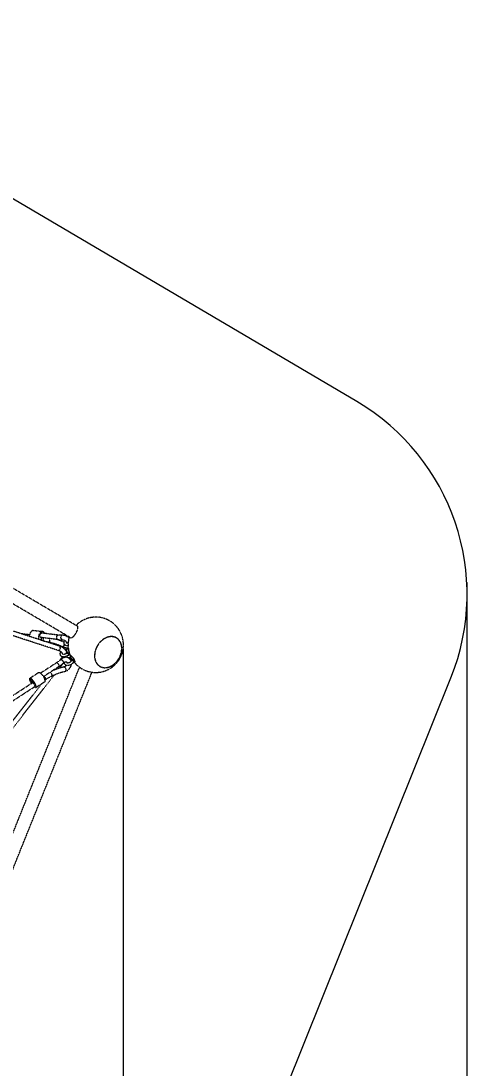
# Model space of a CAD drawing. Header units: millimetres. Extents: x -4083 to 4058, y -3576 to 3464.
# Drawn here: x 2061 to 4058, y -1218 to 3464 of the extents above; entities that cross this region are included whole.
import ezdxf

# ---------------------------------------------------------------- set-up
doc = ezdxf.new("R2010")
doc.units = ezdxf.units.MM
doc.linetypes.add('HIDDEN', pattern=[1.905, 1.27, -0.635])
for name, color, linetype in [('DIKOM_ЗОНА', 90, 'Continuous'), ('DIKOM_ОБЪЕКТ', 7, 'Continuous'), ('DIKOM_РАЗМЕР_ЗОНА', 7, 'Continuous'), ('DIKOM_РАЗМЕР_ОБЪЕКТА', 7, 'Continuous')]:
    doc.layers.add(name, color=color, linetype=linetype)
doc.styles.add('style1', font='arialbd.ttf', dxfattribs={"width": 0.8})
doc.dimstyles.new('1-50', dxfattribs={"dimtxt": 300, "dimasz": 200, "dimexe": 100, "dimexo": 0, "dimgap": 100, "dimtad": 1, "dimtxsty": 'style1', "dimcen": 200, "dimclrd": 7, "dimclre": 7, "dimclrt": 7, "dimadec": 1, "dimazin": 2, "dimtfac": 1, "dimtmove": 0, "dimatfit": 2, "dimfxl": 0, "dimlwd": 25, "dimlwe": 18, "dimarcsym": 0})

# ---------------------------------------------------------------- blocks, each defined once
blk = doc.blocks.new('*D0')
at = {"layer": 'Defpoints', "color": 0, "transparency": 16777216}
for p in [(-1721.8, 671.9), (2519, 657.8), (2519, -1847.3)]:
    blk.add_point(p, dxfattribs=at)
at = {"layer": 'DIKOM_РАЗМЕР_ОБЪЕКТА', "color": 7, "lineweight": 18, "transparency": 16777216}
for p, q in [((-1721.8, 671.9), (-1721.8, -1947.3)), ((2519, 657.8), (2519, -1947.3))]:
    blk.add_line(p, q, dxfattribs=at)
at = {"layer": 'DIKOM_РАЗМЕР_ОБЪЕКТА', "color": 7, "lineweight": 25, "transparency": 16777216}
blk.add_line((-1521.8, -1847.3), (2319, -1847.3), dxfattribs=at)
at = {"layer": 'DIKOM_РАЗМЕР_ОБЪЕКТА', "color": 7, "transparency": 16777216}
for points in [[(-1521.8, -1814), (-1521.8, -1880.7), (-1721.8, -1847.3)], [(2319, -1814), (2319, -1880.7), (2519, -1847.3)]]:
    blk.add_solid(points, dxfattribs=at)
at = {"layer": 'DIKOM_РАЗМЕР_ОБЪЕКТА', "color": 7, "transparency": 16777216, "insert": (341, -1568.6), "char_height": 300, "attachment_point": 5, "style": 'style1'}
blk.add_mtext('{\\fArial|b0|i0|c204|p34;\\H1.16667x;4150}', dxfattribs=at)
blk = doc.blocks.new('*D3')
at = {"layer": 'Defpoints', "color": 0, "transparency": 16777216}
for p in [(-3254.8, 990.5), (4056.9, 952.4), (4056.9, -3475.9)]:
    blk.add_point(p, dxfattribs=at)
at = {"layer": 'DIKOM_РАЗМЕР_ЗОНА', "color": 7, "lineweight": 18, "transparency": 16777216}
for p, q in [((-3254.8, 990.5), (-3254.8, -3575.9)), ((4056.9, 952.4), (4056.9, -3575.9))]:
    blk.add_line(p, q, dxfattribs=at)
at = {"layer": 'DIKOM_РАЗМЕР_ЗОНА', "color": 7, "lineweight": 25, "transparency": 16777216}
blk.add_line((-3054.8, -3475.9), (3856.9, -3475.9), dxfattribs=at)
at = {"layer": 'DIKOM_РАЗМЕР_ЗОНА', "color": 7, "transparency": 16777216}
for points in [[(-3054.8, -3442.6), (-3054.8, -3509.2), (-3254.8, -3475.9)], [(3856.9, -3442.6), (3856.9, -3509.2), (4056.9, -3475.9)]]:
    blk.add_solid(points, dxfattribs=at)
at = {"layer": 'DIKOM_РАЗМЕР_ЗОНА', "color": 7, "transparency": 16777216, "insert": (401.1, -3197.1), "char_height": 300, "attachment_point": 5, "style": 'style1'}
blk.add_mtext('{\\fArial|b0|i0|c204|p34;\\H1.16667x;7300}', dxfattribs=at)

msp = doc.modelspace()

# ---------------------------------------------------------------- linework, layer by layer
at = {"layer": 'DIKOM_ЗОНА', "color": 3, "lineweight": 15}
msp.add_lwpolyline([(-1194.031, -2753.099), (1990.543, -2754.444, 0.30629605), (2918.765, -2127.524), (3986.073, 526.723, 0.37107804), (3565.369, 1761.693), (907.555, 3325.427, 0.27212869), (-105.909, 3325.855), (-2765.043, 1764.366, 0.37107804), (-3186.789, 529.752), (-2121.723, -2125.396, 0.30629605)], format="xyb", close=True, dxfattribs=at)
at = {"layer": 'DIKOM_ОБЪЕКТ', "color": 7, "linetype": 'HIDDEN', "lineweight": 15}
for p, q in [((2314.257, 757.428), (519.097, 1813.616)), ((2283.831, 705.714), (488.409, 1762.057)), ((2231.168, 648.17), (1464.694, 896.661)), ((2237.336, 667.195), (1470.809, 915.703)), ((2322.018, 773.561), (2308.102, 761.419)), ((2101.486, 718.788), (2063.592, 723.523)), ((2100.822, 711.453), (2100.951, 716.74)), ((2100.951, 716.74), (2103.356, 725.943)), ((2103.356, 725.943), (2107.566, 733.375)), ((2112.941, 737.904), (2107.566, 733.375)), ((2118.296, 738.893), (2112.941, 737.904)), ((2118.288, 738.895), (2158.579, 733.86)), ((2153.231, 732.869), (2147.856, 728.341)), ((2226.106, 697.68), (2151.179, 707.042)), ((2152.677, 699.743), (2153.143, 704.167)), ((2153.143, 704.167), (2154.128, 707.014)), ((2158.586, 733.859), (2153.231, 732.869)), ((2228.586, 717.525), (2153.659, 726.888)), ((2246.357, 717.059), (2242.238, 716.827)), ((2246.357, 717.059), (2246.367, 717.06)), ((2277.708, 709.317), (2274.909, 699.34)), ((2478.991, 709.582), (2478.497, 709.756)), ((2486.122, 706.984), (2478.991, 709.582)), ((2489.511, 705.188), (2486.122, 706.984)), ((2163.56, 691.29), (2165.153, 690.677)), ((2241.31, 691.222), (2225.742, 696.633)), ((2233.978, 672.614), (2253.219, 664.466)), ((2250.365, 660.917), (2237.336, 667.195)), ((2255.017, 685.416), (2241.31, 691.222)), ((2260.55, 651.645), (2250.365, 660.917)), ((2265.071, 687.301), (2267.332, 683.629)), ((2266.02, 681.988), (2265.994, 682.012)), ((2266.02, 681.988), (2266.023, 682.093)), ((2273.753, 657.651), (2267.681, 656.057)), ((2399.991, 663.825), (2392.314, 641.599)), ((2398.98, 661.083), (2395.158, 651.262)), ((2508.532, 683.049), (2498.395, 698.425)), ((2513.167, 662.892), (2508.532, 683.049)), ((2511.616, 641.599), (2513.167, 662.892)), ((2236.322, 605.603), (2245.163, 616.953)), ((2242.864, 611.326), (2240.358, 609.193)), ((2244.592, 615.122), (2245.338, 612.73)), ((2245.163, 616.953), (2247.503, 621.619)), ((2247.654, 633.833), (2245.366, 638.595)), ((2266.949, 640.356), (2260.55, 651.645)), ((2262.278, 648.597), (2265.828, 647.446)), ((2265.841, 636.114), (2265.969, 636.336)), ((2265.969, 636.336), (2266.2, 636.733)), ((2266.539, 638.392), (2267.32, 639.15)), ((2267.337, 640.187), (2266.765, 642.484)), ((2267.167, 639.123), (2266.949, 640.356)), ((2267.32, 639.149), (2267.188, 639.007)), ((2267.397, 639.249), (2267.325, 639.155)), ((2267.386, 639.143), (2267.379, 639.113)), ((2267.423, 639.5), (2267.386, 639.144)), ((2267.386, 639.143), (2267.421, 639.026)), ((2267.415, 617.663), (2268.833, 625.991)), ((2271.241, 627.478), (2273.885, 629.536)), ((2275.969, 615.568), (2274.907, 615.249)), ((2281.337, 628.625), (2275.295, 627.04)), ((2278.649, 616.076), (2275.969, 615.568)), ((2278.618, 613.039), (2277.573, 613.838)), ((2278.591, 615.932), (2278.505, 615.847)), ((2278.649, 616.076), (2278.587, 615.923)), ((2278.71, 616.256), (2278.649, 616.076)), ((2278.735, 616.363), (2278.71, 616.256)), ((2279.092, 615.259), (2278.807, 614.815)), ((2279.092, 615.259), (2278.852, 615.678)), ((2285.956, 622.947), (2280.215, 619.356)), ((2281.129, 611.012), (2281.794, 610.448)), ((2284.139, 608.953), (2285.223, 607.449)), ((2285.956, 622.947), (2286.288, 623.079)), ((2392.314, 641.599), (2390.763, 620.306)), ((2390.763, 620.306), (2395.399, 600.149)), ((2392.505, 641.639), (2392.589, 641.589)), ((2395.158, 651.262), (2392.589, 641.589)), ((2503.939, 619.373), (2511.616, 641.599)), ((2511.616, 641.599), (2511.565, 641.599)), ((2517.806, 649.292), (2511.616, 641.599)), ((1642.287, -1120.542), (2323.748, 574.158)), ((2221.847, 594.725), (2149.324, 547.612)), ((2232.742, 577.953), (2162.056, 532.034)), ((2226.979, 598.235), (2221.847, 594.725)), ((2233.886, 569.931), (2250.99, 591.888)), ((2255.292, 575.445), (2234.792, 570.252)), ((2257.452, 576.133), (2255.286, 575.444)), ((2255.292, 575.445), (2257.656, 574.789)), ((2257.656, 574.789), (2259.815, 572.298)), ((2265.878, 597.613), (2266.935, 596.509)), ((2266.027, 595.457), (2265.998, 595.224)), ((2266.935, 596.509), (2267.705, 594.457)), ((2267.533, 594.49), (2268.764, 594.255)), ((2268.764, 594.255), (2270.285, 594.16)), ((2284.078, 603.825), (2287.133, 605.809)), ((2285.223, 607.449), (2287.775, 603.863)), ((2289.953, 605.748), (2289.92, 606.044)), ((2292.885, 591.466), (2295.239, 593.93)), ((2301.866, 597.514), (2296.125, 593.922)), ((2299.032, 604.217), (2298.473, 604.899)), ((2299.431, 603.459), (2299.032, 604.217)), ((2395.399, 600.149), (2405.536, 584.773)), ((2396.517, 598.34), (2400.465, 591.394)), ((2400.465, 591.394), (2405.403, 585.299)), ((2405.403, 585.299), (2411.344, 580.143)), ((2411.344, 580.143), (2414.642, 577.991)), ((1697.955, -1142.927), (2379.323, 551.54)), ((1818.251, 36.357), (2210.347, 539.713)), ((2141.93, 550.735), (2101.626, 524.553)), ((2112.848, 517.924), (2107.477, 522.842)), ((2118.566, 510.852), (2112.848, 517.924)), ((2153.152, 544.106), (2147.781, 549.024)), ((2167.944, 520.896), (2164.064, 528.883)), ((2164.618, 533.698), (2165.744, 532.64)), ((2169.919, 514.287), (2167.944, 520.896)), ((2169.066, 517.142), (2171.782, 518.906)), ((2192.687, 551.878), (2195.079, 549.47)), ((1492.084, 101.254), (2112.766, 504.461)), ((1502.968, 84.474), (2123.661, 487.69)), ((1802.473, 48.648), (2153.29, 499.011)), ((2106.493, 504.841), (2102.613, 512.829)), ((2108.501, 501.691), (2106.493, 504.841)), ((2111.807, 505.584), (2114.304, 503.236)), ((2114.304, 503.236), (2116.189, 502.413)), ((2116.189, 502.413), (2116.658, 502.552)), ((2116.523, 502.512), (2118.26, 500.679)), ((2123.76, 502.701), (2118.566, 510.852)), ((2122.776, 484.7), (2121.233, 486.113)), ((2122.776, 484.7), (2126.983, 482.686)), ((2126.983, 482.686), (2128.622, 483.002)), ((2168.931, 509.171), (2128.627, 482.989)), ((2168.926, 509.184), (2169.688, 510.063)), ((2169.688, 510.063), (2169.919, 514.287))]:
    msp.add_line(p, q, dxfattribs=at)
for points in [[(2517.806, 649.292), (2520.103, 666.367), (2519.987, 683.895), (2517.637, 700.147), (2513.474, 715.056), (2507.12, 730.062), (2498.589, 744.493), (2488.873, 756.881), (2477.041, 768.476), (2463.194, 778.761), (2447.511, 787.273), (2430.44, 793.54), (2412.719, 797.232), (2394.741, 798.305), (2374.593, 796.391), (2356.184, 791.628), (2338.592, 784.039), (2322.018, 773.561)], [(2283.822, 705.719), (2285.244, 705.231), (2289.813, 706.277), (2295.581, 710.434), (2301.785, 717.211), (2307.622, 725.716), (2312.386, 734.888), (2315.549, 743.715), (2316.686, 751.199)], [(2316.686, 751.199), (2315.495, 756.246), (2314.253, 757.43)], [(2141.94, 698.123), (2141.008, 702.13), (2141.241, 711.705), (2143.646, 720.909), (2147.856, 728.341)], [(2151.173, 707.05), (2150.393, 707.237), (2148.179, 709.105), (2146.805, 712.53), (2146.544, 716.833), (2147.445, 721.163), (2149.332, 724.661)], [(2149.332, 724.661), (2151.831, 726.635), (2153.666, 726.88)], [(2167.895, 725.109), (2164.149, 731.006), (2158.586, 733.859)], [(2161.991, 705.691), (2161.193, 704.111), (2160.473, 698.986)], [(2226.105, 697.68), (2224.513, 698.294), (2222.292, 701.297), (2221.426, 705.989), (2222.146, 711.114), (2224.259, 715.298)], [(2224.259, 715.298), (2227.2, 717.42), (2228.586, 717.525)], [(2242.238, 716.827), (2233.672, 717.024), (2228.587, 717.525)], [(2248.056, 697.131), (2245.178, 697.766), (2242.153, 700.789), (2240.482, 705.502), (2240.613, 710.642), (2242.511, 714.832)], [(2242.511, 714.832), (2245.667, 716.948), (2246.357, 717.059)], [(2276.336, 704.427), (2268.722, 710.627), (2258.807, 715.404), (2248.746, 717.151), (2246.367, 717.06)], [(2478.497, 709.756), (2470.443, 711.123), (2462.416, 711.127), (2454.121, 709.846), (2445.833, 707.316), (2437.966, 703.741), (2430.182, 699.002), (2422.764, 693.226), (2415.771, 686.425), (2409.343, 678.663), (2403.678, 670.116), (2398.98, 661.083)], [(2498.395, 698.425), (2484.077, 708.07), (2466.418, 711.484), (2447.495, 708.158), (2429.55, 698.848), (2413.22, 683.924), (2399.991, 663.825)], [(2511.565, 641.589), (2512.96, 651.003), (2513.234, 660.362), (2512.423, 668.974), (2510.563, 677.159), (2507.637, 684.838), (2503.689, 691.785), (2498.751, 697.88), (2492.81, 703.036), (2489.511, 705.188)], [(2154.33, 694.106), (2153.384, 695.681), (2152.677, 699.743)], [(2160.473, 698.986), (2161.339, 694.293), (2163.56, 691.29)], [(2165.167, 690.642), (2174.122, 689.349), (2183.228, 687.69), (2192.468, 685.667)], [(2192.217, 701.914), (2190.495, 698.741), (2189.386, 693.687), (2189.721, 689.091), (2191.41, 686.185), (2192.468, 685.667)], [(2192.468, 685.667), (2210.46, 680.783), (2233.978, 672.614)], [(2226.105, 697.68), (2232.207, 697.077), (2242.797, 696.834), (2248.056, 697.131)], [(2237.291, 660.437), (2235.872, 655.671), (2234.049, 651.409), (2232.276, 648.715), (2231.168, 648.17)], [(2237.291, 660.437), (2237.801, 663.103), (2237.971, 665.192)], [(2237.336, 667.195), (2237.507, 667.1), (2237.971, 665.192)], [(2248.062, 697.132), (2248.925, 697.139), (2251.27, 696.778), (2254.409, 695.693), (2258.024, 693.734)], [(2255.87, 677.361), (2255.13, 676.195), (2253.163, 671.441), (2252.325, 667.254), (2252.842, 664.757), (2253.214, 664.468)], [(2253.214, 664.468), (2255.91, 663.345), (2265.801, 661.118), (2273.133, 661.939)], [(2255.334, 677.702), (2255.168, 678.14), (2254.606, 680.528), (2254.562, 683.052), (2255.077, 685.729), (2256.215, 688.514), (2257.905, 691.179), (2259.292, 692.761)], [(2272.696, 669.58), (2271.108, 669.444), (2267.76, 669.572), (2264.744, 670.112), (2261.988, 671.071), (2259.663, 672.376), (2257.774, 673.97), (2256.268, 675.877), (2255.334, 677.702)], [(2258.024, 693.734), (2261.721, 690.896), (2265.071, 687.301)], [(2265.998, 654.621), (2266.418, 655.26), (2266.991, 655.756), (2267.681, 656.057)], [(2269.05, 681), (2267.802, 681.202), (2266.841, 681.501), (2266.246, 681.806), (2266.02, 681.988)], [(2266.023, 682.093), (2266.148, 682.596), (2266.522, 683.4), (2267.019, 684.136)], [(2268.928, 640.571), (2268.374, 642.772), (2267.892, 644.945), (2267.493, 647.04), (2267.185, 649.008), (2266.976, 650.806), (2266.871, 652.39), (2266.871, 653.726), (2266.978, 654.783), (2267.188, 655.535), (2267.497, 655.967), (2267.681, 656.057)], [(2267.332, 683.629), (2268.141, 681.119), (2268.145, 681.083)], [(2272.62, 681.086), (2272.533, 681.07), (2270.657, 680.937), (2269.05, 681)], [(2274.909, 699.34), (2272.613, 682.265), (2272.728, 664.736), (2275.078, 648.484), (2279.241, 633.576), (2284.205, 621.852)], [(2273.819, 657.194), (2273.796, 657.158), (2273.587, 656.194), (2273.516, 654.839), (2273.585, 653.132), (2273.794, 651.127), (2274.134, 648.884), (2274.597, 646.471), (2275.167, 643.961), (2275.828, 641.432), (2276.559, 638.959), (2277.338, 636.617), (2278.142, 634.479)], [(2240.359, 609.194), (2235.907, 605.234), (2226.979, 598.235)], [(2245.366, 638.595), (2239.325, 644.239), (2231.168, 648.17)], [(2239.98, 643.627), (2239.677, 643.293), (2237.935, 640.682), (2236.792, 638.154), (2236.151, 635.582), (2236.035, 633.044), (2236.426, 630.662), (2236.831, 629.461)], [(2236.831, 629.459), (2237.713, 627.717), (2239.307, 625.69), (2241.427, 623.953), (2243.969, 622.62)], [(2242.466, 608.303), (2240.74, 609.251), (2240.359, 609.194)], [(2277.555, 613.851), (2271.587, 617.002), (2261.961, 618.528), (2252.015, 616.519), (2242.864, 611.326)], [(2243.969, 622.62), (2247.047, 621.679), (2250.468, 621.23), (2254.069, 621.276), (2257.716, 621.776), (2261.311, 622.681), (2264.811, 623.955)], [(2245.161, 616.95), (2244.976, 616.676), (2244.592, 615.122)], [(2247.504, 633.743), (2247.489, 633.773), (2247.55, 633.711)], [(2247.557, 634.035), (2247.545, 633.998), (2247.514, 633.765)], [(2247.55, 633.711), (2247.929, 633.451), (2248.686, 633.13), (2249.803, 632.857), (2251.228, 632.706), (2252.905, 632.723), (2254.811, 632.938), (2256.946, 633.392)], [(2256.946, 633.392), (2259.126, 634.073), (2261.264, 634.962), (2263.266, 636.018), (2265.046, 637.184), (2266.539, 638.392)], [(2266.215, 654.952), (2264.888, 655.042), (2261.269, 654.805), (2257.781, 654.165)], [(2264.811, 623.955), (2268.144, 625.565), (2271.241, 627.478)], [(2266.562, 643.43), (2265.445, 643.532), (2265.152, 643.527)], [(2266.765, 642.484), (2266.28, 644.747), (2265.898, 646.92), (2265.629, 648.955), (2265.495, 650.676), (2265.482, 652.003), (2265.56, 653.041), (2265.725, 653.889), (2265.998, 654.621)], [(2267.185, 639.004), (2266.879, 638.631), (2266.619, 638.248), (2266.401, 637.859), (2266.224, 637.47), (2266.081, 637.079), (2265.955, 636.643), (2265.841, 636.114)], [(2265.841, 636.114), (2266.128, 636.254), (2266.395, 636.386), (2266.646, 636.512), (2266.888, 636.636), (2267.126, 636.76), (2267.366, 636.889)], [(2265.841, 636.114), (2266.434, 636.284), (2266.97, 636.419), (2267.469, 636.527)], [(2266.2, 636.733), (2266.418, 637.102), (2266.637, 637.475)], [(2266.637, 637.475), (2266.741, 637.655), (2266.851, 637.852), (2266.969, 638.071), (2267.089, 638.311), (2267.204, 638.568)], [(2267.204, 638.568), (2267.308, 638.849), (2267.379, 639.11)], [(2267.337, 640.187), (2267.343, 640.186), (2267.451, 640.204), (2267.683, 640.257), (2268.023, 640.339), (2268.447, 640.447), (2268.928, 640.571)], [(2267.337, 640.187), (2267.396, 639.903), (2267.423, 639.5)], [(2267.366, 636.889), (2267.6, 637.019), (2267.819, 637.147), (2268.05, 637.29), (2268.291, 637.452), (2268.531, 637.637), (2268.753, 637.842), (2268.947, 638.08), (2269.086, 638.347)], [(2267.421, 639.026), (2267.574, 638.888), (2267.836, 638.743), (2268.19, 638.598), (2268.616, 638.463), (2269.086, 638.346)], [(2267.469, 636.527), (2267.979, 636.615), (2268.544, 636.682), (2269.184, 636.716), (2269.904, 636.689), (2270.659, 636.577), (2271.354, 636.384), (2271.94, 636.144), (2272.437, 635.876), (2272.873, 635.585), (2273.282, 635.254), (2273.669, 634.879), (2274.008, 634.486), (2274.291, 634.092), (2274.538, 633.676), (2274.757, 633.206)], [(2269.086, 638.346), (2269.133, 639.061), (2269.081, 639.808), (2268.928, 640.571)], [(2276.164, 633.96), (2275.77, 634.747), (2275.228, 635.514), (2274.545, 636.238), (2273.729, 636.894), (2272.785, 637.457), (2271.71, 637.904), (2270.487, 638.21), (2269.086, 638.346)], [(2275.295, 627.04), (2274.604, 626.961), (2273.907, 627.079), (2273.255, 627.38), (2272.679, 627.822), (2272.261, 628.272)], [(2272.264, 628.274), (2272.597, 628.007), (2273.045, 627.819), (2273.538, 627.757), (2274.042, 627.824)], [(2272.378, 628.364), (2272.654, 628.396), (2273.014, 628.554)], [(2273.014, 628.554), (2272.765, 628.585), (2272.65, 628.575)], [(2273.014, 628.554), (2274.134, 629.112), (2275.002, 629.694), (2275.652, 630.307), (2276.108, 630.963), (2276.381, 631.663), (2276.476, 632.403), (2276.401, 633.175), (2276.164, 633.96)], [(2274.042, 627.824), (2273.787, 628.075), (2273.44, 628.322), (2273.014, 628.554)], [(2274.757, 633.206), (2274.949, 632.601), (2275.033, 632.028), (2275.014, 631.472), (2274.887, 630.934), (2274.643, 630.417), (2274.273, 629.918), (2273.885, 629.536)], [(2275.295, 627.04), (2275.079, 627.03), (2274.596, 627.263), (2274.042, 627.824)], [(2278.565, 615.905), (2277.637, 615.541), (2276.71, 615.121), (2275.904, 614.723)], [(2278.101, 615.6), (2278.058, 615.579), (2277.753, 615.439), (2277.441, 615.304), (2277.097, 615.163), (2276.716, 615.013), (2276.293, 614.852), (2275.916, 614.716)], [(2278.807, 614.815), (2278.662, 614.669), (2278.472, 614.572), (2278.249, 614.513), (2277.991, 614.482), (2277.721, 614.475), (2277.46, 614.485), (2277.193, 614.505), (2276.901, 614.536), (2276.578, 614.576), (2276.22, 614.625), (2276.042, 614.65)], [(2278.505, 615.847), (2278.31, 615.712), (2278.101, 615.6)], [(2278.142, 634.479), (2278.946, 632.608), (2279.726, 631.062), (2280.458, 629.888), (2281.12, 629.122), (2281.13, 629.116)], [(2278.807, 614.815), (2278.609, 615.161), (2278.523, 615.505), (2278.552, 615.826), (2278.587, 615.923)], [(2286.283, 601.155), (2284.487, 606.131), (2278.618, 613.039)], [(2280.215, 619.356), (2279.601, 618.838), (2279.131, 618.138), (2278.84, 617.291), (2278.733, 616.325)], [(2278.852, 615.678), (2278.74, 616.138), (2278.733, 616.324)], [(2278.796, 612.83), (2279.096, 612.613), (2279.799, 612.08), (2280.478, 611.545), (2281.129, 611.012)], [(2279.465, 616.494), (2279.194, 615.995), (2279.092, 615.259)], [(2279.092, 615.259), (2279.675, 614.62), (2280.278, 613.929), (2280.867, 613.225), (2281.424, 612.538), (2281.967, 611.849), (2282.521, 611.131), (2283.078, 610.392), (2283.619, 609.663), (2284.139, 608.953)], [(2289.536, 607.016), (2288.474, 608.671), (2287.366, 610.258), (2286.24, 611.738), (2285.12, 613.077), (2284.033, 614.244), (2283.003, 615.214), (2282.054, 615.963), (2281.207, 616.474), (2280.483, 616.737), (2279.898, 616.743), (2279.465, 616.494)], [(2291.638, 608.258), (2290.412, 610.169), (2289.135, 611.999), (2287.835, 613.706), (2286.543, 615.251), (2285.289, 616.599), (2284.1, 617.717), (2283.005, 618.581), (2282.029, 619.171), (2281.194, 619.474), (2280.518, 619.482), (2280.215, 619.356)], [(2281.794, 610.448), (2282.476, 609.847), (2283.142, 609.235), (2283.777, 608.627), (2284.398, 608.005), (2285.057, 607.311), (2285.774, 606.513), (2286.53, 605.613)], [(2301.584, 605.279), (2300.674, 607.355), (2299.583, 609.515), (2298.34, 611.703), (2296.984, 613.856), (2295.553, 615.913), (2294.086, 617.815), (2292.62, 619.509), (2291.188, 620.949), (2289.81, 622.092), (2288.62, 622.825), (2287.618, 623.185), (2286.723, 623.225), (2285.956, 622.947)], [(2286.288, 623.079), (2287.088, 623.028), (2288.096, 622.589), (2289.28, 621.774), (2290.606, 620.608), (2292.031, 619.127), (2293.514, 617.375), (2295.009, 615.407), (2296.47, 613.281), (2297.854, 611.062), (2299.118, 608.818), (2300.224, 606.618), (2301.137, 604.526)], [(2300.16, 596.446), (2303.843, 591.751), (2315.674, 580.156), (2329.521, 569.87), (2345.204, 561.359), (2362.276, 555.092), (2379.996, 551.4), (2397.974, 550.326), (2418.123, 552.241), (2436.531, 557.004), (2454.123, 564.593), (2470.698, 575.071), (2484.614, 587.213), (2496.722, 601.494), (2506.125, 616.634), (2513.1, 632.514), (2517.807, 649.292)], [(2392.589, 641.589), (2391.194, 632.175), (2390.919, 622.817), (2391.731, 614.204), (2393.591, 606.02), (2396.517, 598.34)], [(2405.536, 584.773), (2419.854, 575.128), (2437.512, 571.714), (2456.435, 575.04), (2474.381, 584.35), (2490.71, 599.274), (2503.939, 619.373)], [(2414.642, 577.991), (2418.032, 576.195), (2425.626, 573.428), (2433.711, 572.056), (2441.737, 572.052), (2450.033, 573.333), (2458.32, 575.863), (2466.188, 579.438), (2473.972, 584.177), (2481.39, 589.952), (2488.383, 596.754), (2494.811, 604.515), (2500.476, 613.063), (2505.174, 622.095), (2508.996, 631.917), (2511.565, 641.589)], [(2234.792, 570.252), (2209.613, 561.335), (2201.424, 557.608)], [(2224.208, 594.034), (2222.323, 594.858), (2221.847, 594.725)], [(2232.742, 577.953), (2233.167, 578.683), (2232.904, 581.063), (2231.531, 584.488), (2229.318, 588.279), (2226.705, 591.686), (2224.208, 594.034)], [(2232.742, 577.953), (2238.672, 582.009), (2248.911, 590.038), (2254.451, 594.97)], [(2253.966, 594.536), (2254.038, 594.994), (2253.13, 596.869), (2251.04, 599.735), (2248.182, 603.022), (2245.122, 606.08), (2242.466, 608.303)], [(2254.451, 594.97), (2257.791, 597.23), (2261.241, 598.416), (2264.048, 598.406), (2265.862, 597.624)], [(2254.542, 595.032), (2254.519, 594.493), (2254.927, 592.068), (2255.314, 590.929)], [(2255.315, 590.927), (2256.275, 589.061), (2257.878, 587.071), (2260.027, 585.346), (2262.713, 583.985)], [(2265.312, 583.229), (2263.735, 580.847), (2260.571, 577.907), (2257.452, 576.133)], [(2259.378, 555.867), (2261.273, 556.326), (2270.859, 560.713), (2279.034, 567.976), (2284.869, 577.171), (2287.836, 587.295), (2287.829, 587.766)], [(2259.815, 572.298), (2261.482, 568.493), (2262.328, 564.125), (2262.184, 560.06), (2261.08, 557.104), (2259.378, 555.867)], [(2262.713, 583.985), (2265.753, 583.101), (2269.249, 582.684), (2272.877, 582.772), (2276.569, 583.319), (2280.182, 584.271), (2283.682, 585.589), (2287.018, 587.25)], [(2265.981, 595.226), (2265.971, 595.246), (2266.118, 595.109), (2266.635, 594.808), (2267.533, 594.49)], [(2266.63, 596.828), (2266.214, 596.04), (2266.027, 595.457)], [(2270.285, 594.16), (2272.068, 594.246), (2274.036, 594.54), (2276.144, 595.06), (2278.288, 595.799), (2280.362, 596.73), (2282.275, 597.805)], [(2282.275, 597.805), (2283.917, 598.942), (2285.284, 600.102)], [(2286.53, 605.613), (2285.878, 605.503), (2285.06, 605.334), (2284.793, 605.282)], [(2286.233, 605.183), (2285.886, 604.745), (2285.491, 604.38), (2285.181, 604.207)], [(2285.284, 600.102), (2286.34, 601.214), (2287.08, 602.211), (2287.531, 603.033), (2287.742, 603.635), (2287.789, 603.957), (2287.788, 603.988)], [(2286.233, 605.183), (2286.837, 606.058), (2287.136, 606.438), (2287.441, 606.745), (2287.759, 606.973), (2288.093, 607.121), (2288.44, 607.193), (2288.799, 607.194), (2289.166, 607.132), (2289.536, 607.016)], [(2286.53, 605.613), (2287.071, 605.661), (2287.487, 605.646), (2287.818, 605.58), (2288.097, 605.471), (2288.347, 605.326), (2288.584, 605.149), (2288.815, 604.945), (2289.047, 604.718), (2289.279, 604.472), (2289.509, 604.215), (2289.739, 603.947), (2289.993, 603.638), (2290.301, 603.251)], [(2287.788, 603.962), (2287.252, 604.691), (2286.53, 605.613)], [(2287.018, 587.25), (2290.108, 589.218), (2292.885, 591.466)], [(2289.536, 607.016), (2289.711, 607.107), (2289.986, 607.261), (2290.343, 607.469), (2290.756, 607.716), (2291.198, 607.985), (2291.638, 608.258)], [(2289.92, 606.044), (2289.851, 606.374), (2289.723, 606.701), (2289.536, 607.016)], [(2289.92, 606.044), (2290.164, 606.042), (2290.506, 606.047), (2290.925, 606.061), (2291.396, 606.081), (2291.89, 606.106), (2292.375, 606.136)], [(2290.301, 603.251), (2290.264, 603.446), (2290.231, 603.627), (2290.2, 603.797), (2290.173, 603.961), (2290.146, 604.124), (2290.121, 604.291), (2290.097, 604.459), (2290.075, 604.621), (2290.053, 604.801), (2290.03, 605.004), (2290.006, 605.229), (2289.953, 605.748)], [(2290.301, 603.251), (2290.493, 603.447), (2290.672, 603.631), (2290.841, 603.806), (2291.004, 603.978), (2291.164, 604.149), (2291.324, 604.326), (2291.48, 604.502), (2291.625, 604.674), (2291.776, 604.863), (2291.931, 605.074), (2292.081, 605.308), (2292.213, 605.559), (2292.318, 605.837), (2292.375, 606.136)], [(2290.301, 603.251), (2290.783, 603.57), (2291.223, 603.841), (2291.639, 604.074), (2292.069, 604.292), (2292.554, 604.504), (2293.113, 604.702), (2293.759, 604.861), (2294.455, 604.944), (2295.114, 604.93), (2295.683, 604.839), (2296.175, 604.694), (2296.612, 604.507), (2297.027, 604.27), (2297.422, 603.976), (2297.769, 603.647), (2298.06, 603.298), (2298.312, 602.911), (2298.533, 602.452)], [(2292.375, 606.136), (2292.243, 606.852), (2291.997, 607.566), (2291.638, 608.258)], [(2298.473, 604.899), (2297.766, 605.482), (2296.926, 605.944), (2295.966, 606.265), (2294.892, 606.422), (2293.7, 606.391), (2292.375, 606.136)], [(2294.856, 593.528), (2295.327, 593.579), (2296.125, 593.922)], [(2295.239, 593.93), (2297.083, 596.524), (2298.397, 599.234), (2298.569, 599.719)], [(2296.125, 593.922), (2296.321, 594.084), (2296.634, 594.659), (2296.752, 595.51)], [(2296.197, 595.277), (2296.288, 595.295), (2296.752, 595.51)], [(2296.752, 595.51), (2296.703, 595.833), (2296.655, 595.922)], [(2297.579, 597.547), (2298.184, 598.212), (2298.832, 599.115), (2299.304, 600.013), (2299.601, 600.907), (2299.721, 601.788), (2299.663, 602.646), (2299.431, 603.459)], [(2298.533, 602.452), (2298.722, 601.829), (2298.797, 601.203), (2298.767, 600.561), (2298.628, 599.906), (2298.57, 599.722)], [(2301.137, 604.526), (2301.832, 602.609), (2302.285, 600.922), (2302.484, 599.519), (2302.423, 598.441), (2302.103, 597.721), (2301.866, 597.514)], [(2301.866, 597.514), (2302.459, 598.094), (2302.817, 598.945), (2302.92, 600.05), (2302.753, 601.516), (2302.291, 603.31), (2301.584, 605.279)], [(2102.613, 512.829), (2100.638, 519.437), (2100.869, 523.661), (2101.631, 524.541)], [(2101.631, 524.541), (2103.271, 524.857), (2107.477, 522.842)], [(2105.776, 519.312), (2105.345, 518.588), (2105.607, 516.208), (2106.981, 512.783), (2109.194, 508.991), (2111.807, 505.584)], [(2108.13, 518.628), (2106.245, 519.451), (2105.776, 519.312)], [(2116.827, 505.656), (2115.453, 509.081), (2113.24, 512.873), (2110.627, 516.28), (2108.13, 518.628)], [(2141.935, 550.723), (2143.574, 551.039), (2147.781, 549.024)], [(2164.064, 528.883), (2158.87, 537.034), (2153.152, 544.106)], [(2165.744, 532.64), (2168.357, 529.233), (2170.57, 525.441), (2171.944, 522.016), (2172.206, 519.636), (2171.782, 518.906)], [(2171.782, 518.906), (2180.797, 524.531), (2189.939, 529.776), (2199.189, 534.631)], [(2195.079, 549.47), (2197.397, 545.894), (2199.184, 541.858), (2200.084, 538.161), (2199.92, 535.537), (2199.189, 534.632)], [(2199.189, 534.632), (2217.102, 542.789), (2240.402, 551.054), (2259.375, 555.866)], [(2116.658, 502.552), (2117.089, 503.276), (2116.827, 505.656)], [(2118.26, 500.679), (2120.518, 497.589), (2122.428, 494.268), (2123.697, 491.22), (2124.131, 488.91), (2123.661, 487.69)], [(2128.622, 483.002), (2129.384, 483.881), (2129.615, 488.105), (2127.64, 494.714), (2123.76, 502.701)]]:
    msp.add_lwpolyline(points, dxfattribs=at)

# ---------------------------------------------------------------- dimensions: what is measured, and where the dimension line sits
at = {"layer": 'DIKOM_РАЗМЕР_ЗОНА'}
dim = msp.add_linear_dim(base=(4056.891, -3475.905), p1=(-3254.753, 990.525), p2=(4056.891, 952.358), text='{\\fArial|b0|i0|c204|p34;\\H1.16667x;7300}', dimstyle='1-50', dxfattribs=at)
dim.commit()
dim.dimension.update_dxf_attribs({"geometry": '*D3', "text_midpoint": (401.069, -3475.905), "dimtype": 160})
at = {"layer": 'DIKOM_РАЗМЕР_ОБЪЕКТА'}
dim = msp.add_linear_dim(base=(2518.954, -1847.325), p1=(-1721.806, 671.902), p2=(2518.954, 657.829), text='{\\fArial|b0|i0|c204|p34;\\H1.16667x;4150}', dimstyle='1-50', dxfattribs=at)
dim.commit()
dim.dimension.update_dxf_attribs({"geometry": '*D0', "text_midpoint": (341, -1847.325), "dimtype": 160})

doc.saveas('drawing.dxf')
